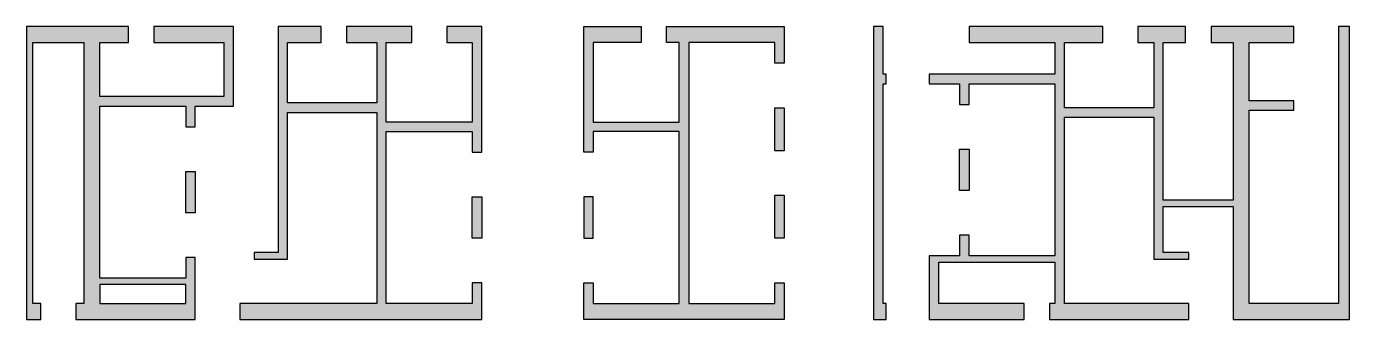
# Model space of a CAD drawing. Header units: millimetres. Extents: x 141950 to 183500, y 19100 to 28300.
import ezdxf

# ---------------------------------------------------------------- set-up
doc = ezdxf.new("R2010")
doc.units = ezdxf.units.MM
doc.header["$MEASUREMENT"] = 0
doc.layers.add('NDC_S_HATCH COLUMN AND WALL', color=251, linetype='Continuous', lineweight=13)
doc.layers.add('NDC_S_WALL', color=6, linetype='Continuous', lineweight=25)

msp = doc.modelspace()

# ---------------------------------------------------------------- hatches: boundary and pattern name
at = {"layer": 'NDC_S_HATCH COLUMN AND WALL'}
h = msp.add_hatch(color=256, dxfattribs=at)
h.dxf.hatch_style = 1
h.paths.add_polyline_path([(147250, 21050), (146950, 21050), (146950, 20400), (144250, 20400), (144250, 25800), (146950, 25800), (146950, 25150), (147250, 25150), (147250, 25800), (148450, 25800), (148450, 28300), (145950, 28300), (145950, 27800), (148150, 27800), (148150, 26100), (144250, 26100), (144250, 27800), (145150, 27800), (145150, 28300), (141950, 28300), (141950, 19100), (142400, 19100), (142400, 19600), (142150, 19600), (142150, 27800), (143750, 27800), (143750, 19600), (143500, 19600), (143500, 19100), (143750, 19100), (147250, 19100)])
h.paths.add_polyline_path([(144250, 19600), (144250, 20200), (146950, 20200), (146950, 19600)], flags=16)
h = msp.add_hatch(color=256, dxfattribs=at)
h.dxf.hatch_style = 1
h.paths.add_polyline_path([(156250, 20250), (155950, 20250), (155950, 19600), (153250, 19600), (153250, 25000), (155950, 25000), (155950, 24350), (156250, 24350), (156250, 28300), (155150, 28300), (155150, 27800), (155950, 27800), (155950, 25300), (153250, 25300), (153250, 27800), (154050, 27800), (154050, 28300), (152000, 28300), (152000, 27800), (152950, 27800), (152950, 25900), (150150, 25900), (150150, 27800), (151200, 27800), (151200, 28300), (149850, 28300), (149850, 21200), (149100, 21200), (149100, 21000), (150150, 21000), (150150, 25600), (152950, 25600), (152950, 19600), (148650, 19600), (148650, 19100), (156250, 19100)])
h = msp.add_hatch(color=256, dxfattribs=at)
h.dxf.hatch_style = 1
h.paths.add_polyline_path([(162750, 27800), (165450, 27800), (165450, 27150), (165750, 27150), (165750, 28300), (162050, 28300), (162050, 27800), (162450, 27800), (162450, 25300), (159750, 25300), (159750, 27800), (161250, 27800), (161250, 28300), (159450, 28300), (159450, 24350), (159750, 24350), (159750, 25000), (162450, 25000), (162450, 19600), (159750, 19600), (159750, 20250), (159450, 20250), (159450, 19100), (165750, 19100), (165750, 20250), (165450, 20250), (165450, 19600), (162750, 19600)])
h = msp.add_hatch(color=256, dxfattribs=at)
h.dxf.hatch_style = 1
h.paths.add_polyline_path([(168850, 26500), (168950, 26500), (168950, 26800), (168850, 26800), (168850, 28300), (168550, 28300), (168550, 19100), (168950, 19100), (168950, 19600), (168850, 19600)])
h = msp.add_hatch(color=256, dxfattribs=at)
h.dxf.hatch_style = 1
h.paths.add_polyline_path([(180350, 25670), (181750, 25670), (181750, 25970), (180350, 25970), (180350, 27800), (181750, 27800), (181750, 28300), (179150, 28300), (179150, 27800), (179850, 27800), (179850, 22850), (177650, 22850), (177650, 27800), (178350, 27800), (178350, 28300), (176850, 28300), (176850, 27800), (177350, 27800), (177350, 25750), (174550, 25750), (174550, 27800), (175750, 27800), (175750, 28300), (171550, 28300), (171550, 27800), (174250, 27800), (174250, 26800), (170300, 26800), (170300, 26500), (171250, 26500), (171250, 25850), (171550, 25850), (171550, 26500), (174250, 26500), (174250, 21100), (171550, 21100), (171550, 21750), (171250, 21750), (171250, 21100), (170300, 21100), (170300, 19100), (173280, 19100), (173280, 19600), (170600, 19600), (170600, 20900), (174250, 20900), (174250, 19600), (174080, 19600), (174080, 19100), (178450, 19100), (178450, 19600), (174550, 19600), (174550, 25450), (177350, 25450), (177350, 21000), (178450, 21000), (178450, 21200), (177650, 21200), (177650, 22650), (179850, 22650), (179850, 19100), (183500, 19100), (183500, 28300), (183150, 28300), (183150, 19600), (180350, 19600)])
h = msp.add_hatch(color=256, dxfattribs=at)
h.dxf.hatch_style = 1
h.paths.add_polyline_path([(165450, 25750), (165750, 25750), (165750, 24400), (165450, 24400)])
h = msp.add_hatch(color=256, dxfattribs=at)
h.dxf.hatch_style = 1
h.paths.add_polyline_path([(171550, 24450), (171250, 24450), (171250, 23150), (171550, 23150)])
h = msp.add_hatch(color=256, dxfattribs=at)
h.dxf.hatch_style = 1
h.paths.add_polyline_path([(146950, 23750), (147250, 23750), (147250, 22450), (146950, 22450)])
h = msp.add_hatch(color=256, dxfattribs=at)
h.dxf.hatch_style = 1
h.paths.add_polyline_path([(156250, 22950), (155950, 22950), (155950, 21650), (156250, 21650)])
h = msp.add_hatch(color=256, dxfattribs=at)
h.dxf.hatch_style = 1
h.paths.add_polyline_path([(159750, 22950), (159450, 22950), (159450, 21650), (159750, 21650)])
h = msp.add_hatch(color=256, dxfattribs=at)
h.dxf.hatch_style = 1
h.paths.add_polyline_path([(165450, 23000), (165750, 23000), (165750, 21650), (165450, 21650)])

# ---------------------------------------------------------------- linework, layer by layer
at = {"layer": 'NDC_S_WALL'}
for points in [[(147250, 19100), (147250, 21050), (146950, 21050), (146950, 20400), (144250, 20400), (144250, 25800), (146950, 25800), (146950, 25150), (147250, 25150), (147250, 25800), (148450, 25800), (148450, 28300), (145950, 28300), (145950, 27800), (148150, 27800), (148150, 26100), (144250, 26100), (144250, 27800), (145150, 27800), (145150, 28300), (141950, 28300), (141950, 19100), (142400, 19100), (142400, 19600), (142150, 19600), (142150, 27800), (143750, 27800), (143750, 19600), (143500, 19600), (143500, 19100), (143750, 19100), (147250, 19100)], [(162050, 27800), (162050, 28300), (165750, 28300), (165750, 27150), (165450, 27150), (165450, 27800), (162750, 27800), (162750, 19600), (165450, 19600), (165450, 20250), (165750, 20250), (165750, 19100), (159450, 19100), (159450, 20250), (159750, 20250), (159750, 19600), (162450, 19600), (162450, 25000), (159750, 25000), (159750, 24350), (159450, 24350), (159450, 28300), (161250, 28300), (161250, 27800), (159750, 27800), (159750, 25300), (162450, 25300), (162450, 27800), (162050, 27800)], [(168950, 26500), (168950, 26800), (168850, 26800), (168850, 28300), (168550, 28300), (168550, 19100), (168950, 19100), (168950, 19600), (168850, 19600), (168850, 26500), (168950, 26500)], [(183150, 28300), (183150, 19600), (180350, 19600), (180350, 25670), (181750, 25670), (181750, 25970), (180350, 25970), (180350, 27800), (181750, 27800), (181750, 28300), (179150, 28300), (179150, 27800), (179850, 27800), (179850, 22850), (177650, 22850), (177650, 27800), (178350, 27800), (178350, 28300), (176850, 28300), (176850, 27800), (177350, 27800), (177350, 25750), (174550, 25750), (174550, 27800), (175750, 27800), (175750, 28300), (171550, 28300), (171550, 27800), (174250, 27800), (174250, 26800), (170300, 26800), (170300, 26500), (171250, 26500), (171250, 25850), (171550, 25850), (171550, 26500), (174250, 26500), (174250, 21100), (171550, 21100), (171550, 21750), (171250, 21750), (171250, 21100), (170300, 21100), (170300, 19100), (173280, 19100), (173280, 19600), (170600, 19600), (170600, 20900), (174250, 20900), (174250, 19600), (174080, 19600), (174080, 19100), (178450, 19100), (178450, 19600), (174550, 19600), (174550, 25450), (177350, 25450), (177350, 21000), (178450, 21000), (178450, 21200), (177650, 21200), (177650, 22650), (179850, 22650), (179850, 19100), (183500, 19100), (183500, 28300), (183150, 28300)], [(155950, 21650), (155950, 22950), (156250, 22950), (156250, 21650), (155950, 21650)], [(159450, 22950), (159450, 21650), (159750, 21650), (159750, 22950), (159450, 22950)], [(146950, 20200), (144250, 20200), (144250, 19600), (146950, 19600), (146950, 20200)]]:
    msp.add_lwpolyline(points, dxfattribs=at)
for points in [[(149850, 28300), (149850, 21200), (149100, 21200), (149100, 21000), (150150, 21000), (150150, 25600), (152950, 25600), (152950, 19600), (148650, 19600), (148650, 19100), (156250, 19100), (156250, 20250), (155950, 20250), (155950, 19600), (153250, 19600), (153250, 25000), (155950, 25000), (155950, 24350), (156250, 24350), (156250, 28300), (155150, 28300), (155150, 27800), (155950, 27800), (155950, 25300), (153250, 25300), (153250, 27800), (154050, 27800), (154050, 28300), (152000, 28300), (152000, 27800), (152950, 27800), (152950, 25900), (150150, 25900), (150150, 27800), (151200, 27800), (151200, 28300)], [(165450, 25750), (165750, 25750), (165750, 24400), (165450, 24400)], [(171550, 24450), (171550, 23150), (171250, 23150), (171250, 24450)], [(146950, 23750), (147250, 23750), (147250, 22450), (146950, 22450)], [(165450, 23000), (165750, 23000), (165750, 21650), (165450, 21650)]]:
    msp.add_lwpolyline(points, close=True, dxfattribs=at)

doc.saveas('drawing.dxf')
